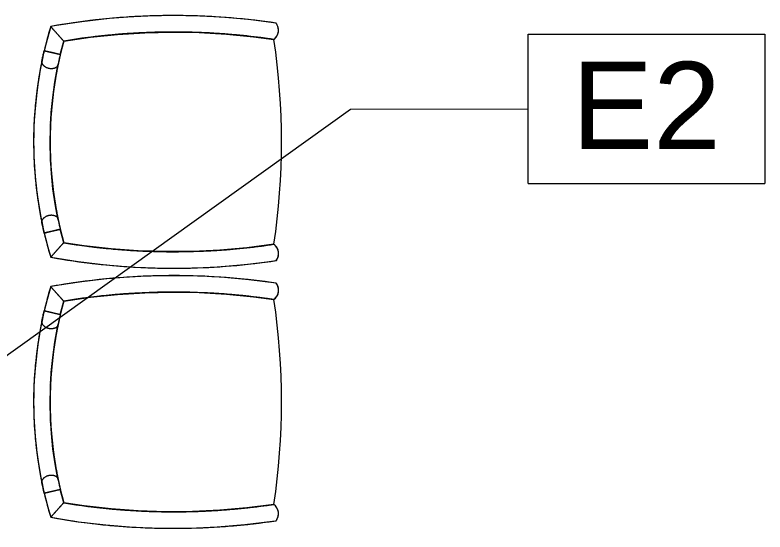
# Model space of a CAD drawing. Header units: inches. Extents: x 25329 to 28023, y 11893 to 13703.
# Drawn here: x 25729.8 to 25805.8, y 12314.1 to 12366.5 of the extents above; entities that cross this region are included whole.
import ezdxf

# ---------------------------------------------------------------- set-up
doc = ezdxf.new("R2010")
doc.units = ezdxf.units.IN
doc.header["$MEASUREMENT"] = 0
doc.layers.add('X1$0$A-ANNO-KEYN', color=8, linetype='Continuous', lineweight=9)
doc.layers.add('X1$0$I-FURN', color=47, linetype='Continuous', lineweight=9)
doc.styles.add('X1$0$Arial', font='arial.ttf', dxfattribs={"height": 8.851796})

# ---------------------------------------------------------------- blocks, each defined once
blk = doc.blocks.new('X1$0$F-Chairs1 - Side 05-V78-FIRST FLOOR POWER _ SIGNAL')
at = {"layer": 'X1$0$I-FURN'}
for p, q in [((-9.196, -1.062), (-9.242, -1.073)), ((-8.858, -2.702), (-9.242, -1.073)), ((-9.242, -1.073), (-9.05, -1.887)), ((-9.235, -1.101), (-8.865, -2.674)), ((-8.865, -2.674), (-9.235, -1.101)), ((9.242, -1.073), (8.858, -2.702)), ((9.235, -1.101), (8.863, -2.681)), ((8.863, -2.681), (9.235, -1.101)), ((9.05, -1.887), (9.242, -1.073)), ((9.242, -1.073), (9.196, -1.062)), ((-9.05, -1.887), (-8.865, -2.674)), ((-2.015, -1.726), (-2.068, -1.729)), ((-2.068, -1.729), (-2.015, -1.726)), ((-1.939, -1.722), (-1.877, -1.719)), ((1.877, -1.719), (1.939, -1.722)), ((2.068, -1.729), (2.015, -1.726)), ((2.015, -1.726), (2.068, -1.729)), ((8.863, -2.681), (9.05, -1.887)), ((-10.224, -3.05), (-8.858, -2.702)), ((-8.865, -2.674), (-8.858, -2.702)), ((8.858, -2.702), (8.863, -2.681)), ((8.858, -2.702), (10.224, -3.05))]:
    blk.add_line(p, q, dxfattribs=at)
at = {"layer": 'X1$0$I-FURN', "flags": 128}
for points in [[(8.177, -0.838), (6.591, -0.542), (4.995, -0.31), (3.39, -0.143), (1.78, -0.039), (0.167, 0), (-1.446, -0.026), (-3.056, -0.116), (-4.662, -0.27), (-6.261, -0.489), (-7.849, -0.771), (-8.177, -0.838)], [(-9.242, -1.073), (-10.804, -1.474), (-11.695, -1.733)], [(11.695, -1.733), (10.142, -1.296), (9.242, -1.073)], [(-11.695, -1.733), (-12.139, -4.522), (-12.47, -7.326), (-12.689, -10.142), (-12.795, -12.964), (-12.788, -15.788), (-12.669, -18.609), (-12.436, -21.424), (-12.091, -24.227), (-12.036, -24.605)], [(-7.794, -2.467), (-6.273, -2.186), (-4.743, -1.965), (-3.205, -1.806), (-1.661, -1.709), (-0.115, -1.673), (1.431, -1.7), (2.975, -1.788), (4.514, -1.938), (6.046, -2.149), (7.568, -2.421), (7.794, -2.467)], [(12.04, -24.579), (12.399, -21.778), (12.645, -18.965), (12.779, -16.144), (12.8, -13.32), (12.708, -10.498), (12.504, -7.681), (12.187, -4.875), (11.757, -2.084), (11.695, -1.733)], [(-10.381, -24.358), (-10.732, -21.624), (-10.974, -18.877), (-11.106, -16.123), (-11.128, -13.366), (-11.039, -10.611), (-10.84, -7.861), (-10.531, -5.121), (-10.224, -3.05)], [(10.224, -3.05), (10.616, -5.779), (10.898, -8.521), (11.07, -11.273), (11.132, -14.029), (11.084, -16.786), (10.926, -19.539), (10.658, -22.283), (10.381, -24.358)], [(-12.036, -24.605), (-12.011, -24.623), (-11.94, -24.669), (-11.833, -24.726), (-11.696, -24.78), (-11.533, -24.821), (-11.35, -24.838), (-11.157, -24.825)], [(-11.157, -24.825), (-10.968, -24.781), (-10.798, -24.711), (-10.654, -24.625), (-10.539, -24.533), (-10.454, -24.448), (-10.4, -24.383), (-10.381, -24.358)], [(10.381, -24.358), (10.4, -24.383), (10.454, -24.446), (10.54, -24.529), (10.655, -24.619), (10.8, -24.703), (10.97, -24.77), (11.158, -24.812)], [(11.158, -24.812), (11.352, -24.823), (11.536, -24.804), (11.699, -24.761), (11.836, -24.705), (11.943, -24.646), (12.014, -24.598), (12.04, -24.579)]]:
    blk.add_lwpolyline(points, dxfattribs=at)
at = {"layer": 'X1$0$I-FURN'}
for centre, radius, start, end in [((0, -40.335), 40.335, 73.14459, 106.85541), ((0, -40.335), 40.335, 99.35377, 101.59885), ((0, -40.335), 40.335, 97.51775, 99.35377), ((0, -40.335), 40.335, 93.39404, 97.51775), ((0, -40.335), 40.335, 92.51187, 93.39404), ((0, -40.335), 40.335, 87.48813, 92.51187), ((0, -40.335), 40.335, 86.60596, 87.48813), ((0, -40.335), 40.335, 82.48225, 86.60596), ((0, -40.335), 40.335, 80.64623, 82.48225), ((0, -40.335), 40.335, 78.40115, 80.64623), ((0, -40.335), 40.335, 103.24546, 106.85541), ((0, -40.335), 40.335, 102.9888, 103.17895), ((0, -40.335), 40.335, 102.67749, 102.98789), ((0, -40.335), 40.335, 102.24868, 102.6744), ((0, -40.335), 40.335, 101.65333, 102.18837), ((0, -40.335), 40.335, 77.81163, 78.34667), ((0, -40.335), 40.335, 77.3256, 77.75132), ((0, -40.335), 40.335, 77.01211, 77.32251), ((0, -40.335), 40.335, 76.86366, 77.0112), ((0, -40.335), 40.335, 73.14459, 76.75454), ((57.799, -14.206), 70.605, 169.82435, 179.00397), ((57.799, -14.206), 70.605, 169.82435, 173.55311), ((0, -40.335), 38.662, 74.66605, 105.33395), ((0, -40.335), 38.662, 100.11219, 105.33395), ((0, -40.335), 38.662, 100.11219, 105.33395), ((0, -40.335), 38.662, 99.32865, 100.71668), ((0, -40.335), 38.662, 99.58009, 100.11219), ((0, -40.335), 38.662, 99.58009, 100.11219), ((0, -40.335), 38.662, 99.32602, 99.58009), ((0, -40.335), 38.662, 99.32602, 99.58009), ((0, -40.335), 38.662, 98.91035, 99.32865), ((0, -40.335), 38.662, 98.97244, 99.32602), ((0, -40.335), 38.662, 98.97244, 99.32602), ((0, -40.335), 38.662, 98.34809, 98.97244), ((0, -40.335), 38.662, 98.34809, 98.97244), ((0, -40.335), 38.662, 98.63318, 98.91035), ((0, -40.335), 38.662, 98.30817, 98.61011), ((0, -40.335), 38.662, 98.14781, 98.34809), ((0, -40.335), 38.662, 98.14781, 98.34809), ((0, -40.335), 38.662, 97.67378, 98.30817), ((0, -40.335), 38.662, 94.04497, 98.14781), ((0, -40.335), 38.662, 94.04497, 98.14781), ((0, -40.335), 38.662, 97.50128, 97.67378), ((0, -40.335), 38.662, 96.83662, 97.50128), ((0, -40.335), 38.662, 94.28666, 96.83662), ((0, -40.335), 38.662, 93.73147, 94.28666), ((0, -40.335), 38.662, 93.117, 94.02945), ((0, -40.335), 38.662, 93.117, 94.02945), ((0, -40.335), 38.662, 93.09719, 93.73147), ((0, -40.335), 38.662, 92.87471, 93.08387), ((0, -40.335), 38.662, 92.75495, 92.98747), ((0, -40.335), 38.662, 92.75495, 92.98747), ((0, -40.335), 38.662, 92.65774, 92.78248), ((0, -40.335), 38.662, 87.24505, 92.75495), ((0, -40.335), 38.662, 87.24505, 92.75495), ((0, -40.335), 38.662, 92.49858, 92.63985), ((0, -40.335), 38.662, 87.51483, 92.48517), ((0, -40.335), 38.662, 87.36015, 87.49362), ((0, -40.335), 38.662, 87.21752, 87.34226), ((0, -40.335), 38.662, 87.01253, 87.24505), ((0, -40.335), 38.662, 87.01253, 87.24505), ((0, -40.335), 38.662, 86.95082, 87.12529), ((0, -40.335), 38.662, 86.26853, 86.90281), ((0, -40.335), 38.662, 85.97055, 86.883), ((0, -40.335), 38.662, 85.97055, 86.883), ((0, -40.335), 38.662, 85.71334, 86.26853), ((0, -40.335), 38.662, 81.85219, 85.95503), ((0, -40.335), 38.662, 81.85219, 85.95503), ((0, -40.335), 38.662, 83.16338, 85.71334), ((0, -40.335), 38.662, 82.49872, 83.16338), ((0, -40.335), 38.662, 82.32622, 82.49872), ((0, -40.335), 38.662, 81.69183, 82.32622), ((0, -40.335), 38.662, 81.65191, 81.85219), ((0, -40.335), 38.662, 81.65191, 81.85219), ((0, -40.335), 38.662, 81.36682, 81.69183), ((0, -40.335), 38.662, 81.02756, 81.65191), ((0, -40.335), 38.662, 81.02756, 81.65191), ((0, -40.335), 38.662, 81.08965, 81.36682), ((0, -40.335), 38.662, 80.67135, 81.08965), ((0, -40.335), 38.662, 80.67398, 81.02756), ((0, -40.335), 38.662, 80.67398, 81.02756), ((0, -40.335), 38.662, 80.41991, 80.67398), ((0, -40.335), 38.662, 80.41991, 80.67398), ((0, -40.335), 38.662, 79.28332, 80.67135), ((0, -40.335), 38.662, 79.88781, 80.41991), ((0, -40.335), 38.662, 79.88781, 80.41991), ((0, -40.335), 38.662, 74.66605, 79.88781), ((0, -40.335), 38.662, 74.66605, 79.88781), ((-57.799, -14.206), 70.605, 0.99603, 10.17565), ((-57.799, -14.206), 70.605, 6.451, 10.17565), ((0, -40.335), 38.662, 103.24546, 105.33395), ((0, -40.335), 38.662, 100.71668, 103.24546), ((0, -40.335), 38.662, 76.75454, 79.28332), ((0, -40.335), 38.662, 74.66605, 76.75454), ((57.799, -14.206), 68.932, 170.68555, 178.94943), ((57.799, -14.206), 68.932, 170.68555, 174.96828), ((57.799, -14.206), 68.932, 170.68555, 174.81749), ((57.799, -14.206), 68.932, 170.68555, 174.79891), ((-57.799, -14.206), 68.932, 1.05057, 9.31445), ((-57.799, -14.206), 68.932, 5.03172, 9.31445), ((-57.799, -14.206), 68.932, 5.03172, 9.31445), ((-57.799, -14.206), 68.932, 5.20087, 9.31445), ((57.799, -14.206), 70.605, 173.55332, 177.28193), ((-57.799, -14.206), 70.605, 2.72629, 6.4509), ((57.799, -14.206), 68.932, 174.98081, 176.40402), ((57.799, -14.206), 68.932, 174.98081, 176.40402), ((57.799, -14.206), 68.932, 175.13146, 176.40416), ((57.799, -14.206), 68.932, 174.98038, 175.13107), ((57.799, -14.206), 68.932, 174.80686, 174.98038), ((57.799, -14.206), 68.932, 174.81749, 174.96828), ((-57.799, -14.206), 68.932, 5.01953, 5.19293), ((-57.799, -14.206), 68.932, 4.86871, 5.01953), ((-57.799, -14.206), 68.932, 3.59598, 5.01919), ((-57.799, -14.206), 68.932, 3.59598, 5.01919), ((-57.799, -14.206), 68.932, 3.59571, 4.86854), ((57.799, -14.206), 68.932, 176.40402, 178.94943), ((57.799, -14.206), 68.932, 176.40402, 178.94943), ((57.799, -14.206), 68.932, 176.40416, 178.92047), ((-57.799, -14.206), 68.932, 1.85643, 3.59598), ((-57.799, -14.206), 68.932, 1.85643, 3.59598), ((-57.799, -14.206), 68.932, 1.40712, 3.59571), ((57.799, -14.206), 70.605, 177.28228, 178.87472), ((-57.799, -14.206), 70.605, 1.18825, 2.72616), ((-57.799, -14.206), 68.932, 1.34675, 1.85643), ((-57.799, -14.206), 68.932, 1.34675, 1.85643), ((57.799, -14.206), 70.605, 178.90345, 181.01076), ((-57.799, -14.206), 68.932, 1.07911, 1.40712), ((-57.799, -14.206), 68.932, 1.05057, 1.34675), ((-57.799, -14.206), 68.932, 1.05057, 1.34675), ((-57.799, -14.206), 70.605, 359.00156, 1.16928), ((57.799, -14.206), 70.605, 179.00397, 188.46918), ((57.799, -14.206), 68.932, 178.94943, 188.46918), ((57.799, -14.206), 68.932, 179.25127, 182.33188), ((57.799, -14.206), 68.932, 179.25127, 182.33188), ((57.799, -14.206), 68.932, 179.25042, 179.54756), ((57.799, -14.206), 68.932, 178.94943, 179.25127), ((57.799, -14.206), 68.932, 178.94943, 179.25127), ((57.799, -14.206), 68.932, 178.96994, 179.25042), ((-57.799, -14.206), 68.932, 351.53082, 1.05057), ((-57.799, -14.206), 68.932, 0.88116, 1.05057), ((-57.799, -14.206), 68.932, 0.88116, 1.05057), ((-57.799, -14.206), 68.932, 0.74938, 1.02966), ((-57.799, -14.206), 68.932, 0.74873, 0.88116), ((-57.799, -14.206), 68.932, 0.74873, 0.88116), ((-57.799, -14.206), 68.932, 0.42286, 0.74938), ((-57.799, -14.206), 68.932, 0.19122, 0.74873), ((-57.799, -14.206), 68.932, 0.19122, 0.74873), ((-57.799, -14.206), 70.605, 351.53082, 0.99603), ((57.799, -14.206), 68.932, 179.70845, 182.3298), ((57.799, -14.206), 68.932, 179.57736, 179.70845), ((-57.799, -14.206), 68.932, 357.66812, 0.19122), ((-57.799, -14.206), 68.932, 357.66812, 0.19122), ((-57.799, -14.206), 68.932, 359.73817, 0.42264), ((-57.799, -14.206), 68.932, 357.66849, 359.73817), ((57.799, -14.206), 70.605, 181.01125, 184.73961), ((-57.799, -14.206), 70.605, 355.27682, 359.00142), ((57.799, -14.206), 68.932, 182.3298, 183.71571), ((57.799, -14.206), 68.932, 182.33188, 183.62751), ((57.799, -14.206), 68.932, 182.33188, 183.62751), ((-57.799, -14.206), 68.932, 356.28366, 357.66849), ((-57.799, -14.206), 68.932, 356.32675, 357.66812), ((-57.799, -14.206), 68.932, 356.32675, 357.66812), ((57.799, -14.206), 68.932, 183.62751, 183.85438), ((57.799, -14.206), 68.932, 183.62751, 183.85438), ((57.799, -14.206), 68.932, 183.72166, 183.85993), ((57.799, -14.206), 68.932, 183.86069, 188.46918), ((57.799, -14.206), 68.932, 183.86069, 188.46918), ((57.799, -14.206), 68.932, 183.86444, 184.02236), ((-57.799, -14.206), 68.932, 351.53082, 356.13931), ((-57.799, -14.206), 68.932, 351.53082, 356.13931), ((-57.799, -14.206), 68.932, 355.97699, 356.13974), ((-57.799, -14.206), 68.932, 356.13974, 356.27773), ((-57.799, -14.206), 68.932, 356.13931, 356.25766), ((-57.799, -14.206), 68.932, 356.13931, 356.25766), ((57.799, -14.206), 68.932, 184.02327, 184.2414), ((57.799, -14.206), 68.932, 184.2414, 188.46918), ((-57.799, -14.206), 68.932, 351.53082, 355.97673), ((57.799, -14.206), 70.605, 184.74021, 188.46918), ((-57.799, -14.206), 70.605, 351.55193, 355.27667), ((-11.331, -23.657), 1.181, 233.3697, 323.56865), ((-11.331, -23.657), 1.181, 234.77955, 238.71788), ((-11.331, -23.657), 1.181, 238.72535, 244.75805), ((-11.331, -23.657), 1.181, 247.19774, 251.83552), ((-11.331, -23.657), 1.181, 251.85542, 258.06389), ((-11.331, -23.657), 1.181, 260.1402, 269.05973), ((-11.331, -23.657), 1.181, 274.08568, 278.51039), ((-11.331, -23.657), 1.181, 278.52817, 282.86212), ((-11.331, -23.657), 1.181, 287.97577, 296.86899), ((-11.331, -23.657), 1.181, 298.8314, 305.14921), ((-11.331, -23.657), 1.181, 305.17348, 309.73653), ((-11.331, -23.657), 1.181, 312.22703, 318.25956), ((-11.331, -23.657), 1.181, 318.27425, 322.17824), ((0, 44.544), 69.68, 261.43212, 278.56788), ((0, 44.544), 69.68, 261.43212, 278.56788), ((0, 44.544), 69.68, 261.43212, 278.56788), ((11.32, -23.642), 1.181, 217.31497, 307.52747), ((11.32, -23.642), 1.181, 218.68488, 222.53793), ((11.32, -23.642), 1.181, 222.53959, 228.51109), ((11.32, -23.642), 1.181, 231.17288, 235.54281), ((11.32, -23.642), 1.181, 235.54981, 243.08997), ((11.32, -23.642), 1.181, 243.80536, 252.68118), ((11.32, -23.642), 1.181, 257.97688, 262.10711), ((11.32, -23.642), 1.181, 262.11736, 266.80391), ((11.32, -23.642), 1.181, 271.6031, 280.54776), ((11.32, -23.642), 1.181, 282.95037, 288.86495), ((11.32, -23.642), 1.181, 288.88336, 293.73193), ((11.32, -23.642), 1.181, 295.98563, 302.08638), ((11.32, -23.642), 1.181, 302.10845, 306.09567)]:
    blk.add_arc(centre, radius, start, end, dxfattribs=at)
for points, knots in [([(-9.242, -1.073), (-9.241, -1.073), (-9.21, -1.066), (-9.058, -1.03), (-8.742, -0.958), (-8.385, -0.881), (-8.177, -0.838)], [0, 0, 0, 0, 0.2, 0.4, 0.7, 1, 1, 1, 1]), ([(-8.177, -0.838), (-8.11, -0.825), (-8.002, -0.838), (-7.863, -0.912), (-7.786, -0.97), (-7.727, -1.022), (-7.68, -1.072), (-7.644, -1.116), (-7.61, -1.163), (-7.567, -1.227), (-7.521, -1.312), (-7.483, -1.399), (-7.452, -1.494), (-7.428, -1.594), (-7.415, -1.685), (-7.41, -1.768), (-7.412, -1.846), (-7.419, -1.921), (-7.429, -1.991), (-7.445, -2.056), (-7.465, -2.119), (-7.489, -2.177), (-7.523, -2.247), (-7.574, -2.323), (-7.665, -2.417), (-7.74, -2.455), (-7.794, -2.467)], [-1, -1, -1, -1, -0.861111, -0.791667, -0.756944, -0.722222, -0.6875, -0.670139, -0.652778, -0.618056, -0.583333, -0.548611, -0.513889, -0.479167, -0.444444, -0.416667, -0.388889, -0.361111, -0.333333, -0.305556, -0.277778, -0.25, -0.222222, -0.166667, -0.111111, 0, 0, 0, 0]), ([(7.794, -2.467), (7.727, -2.453), (7.635, -2.398), (7.539, -2.275), (7.495, -2.191), (7.465, -2.119), (7.444, -2.054), (7.431, -1.999), (7.422, -1.942), (7.413, -1.865), (7.41, -1.768), (7.416, -1.673), (7.432, -1.574), (7.458, -1.474), (7.488, -1.387), (7.521, -1.312), (7.558, -1.244), (7.598, -1.18), (7.639, -1.122), (7.682, -1.07), (7.727, -1.023), (7.774, -0.98), (7.836, -0.931), (7.915, -0.882), (8.039, -0.832), (8.123, -0.827), (8.177, -0.838)], [-1, -1, -1, -1, -0.861111, -0.791667, -0.756944, -0.722222, -0.6875, -0.670139, -0.652778, -0.618056, -0.583333, -0.548611, -0.513889, -0.479167, -0.444444, -0.416667, -0.388889, -0.361111, -0.333333, -0.305556, -0.277778, -0.25, -0.222222, -0.166667, -0.111111, 0, 0, 0, 0]), ([(8.177, -0.838), (8.316, -0.866), (8.567, -0.92), (8.914, -0.997), (9.173, -1.057), (9.24, -1.073), (9.242, -1.073)], [0, 0, 0, 0, 0.2, 0.4, 0.7, 1, 1, 1, 1]), ([(-11.695, -1.733), (-11.696, -1.734), (-11.686, -1.742), (-11.654, -1.77), (-11.617, -1.803), (-11.584, -1.832), (-11.546, -1.866), (-11.511, -1.897), (-11.481, -1.923), (-11.451, -1.95), (-11.41, -1.987), (-11.359, -2.033), (-11.306, -2.08), (-11.251, -2.129), (-11.194, -2.18), (-11.137, -2.232), (-11.078, -2.284), (-11.018, -2.336), (-10.959, -2.39), (-10.9, -2.443), (-10.841, -2.495), (-10.782, -2.548), (-10.725, -2.6), (-10.669, -2.651), (-10.613, -2.699), (-10.56, -2.747), (-10.509, -2.793), (-10.461, -2.837), (-10.416, -2.877), (-10.374, -2.914), (-10.336, -2.948), (-10.303, -2.979), (-10.275, -3.004), (-10.253, -3.023), (-10.231, -3.042), (-10.224, -3.049), (-10.224, -3.05)], [-1, -1, -1, -1, -0.944444, -0.888889, -0.861111, -0.833333, -0.805556, -0.777778, -0.763889, -0.75, -0.722222, -0.694444, -0.666667, -0.638889, -0.611111, -0.583333, -0.555556, -0.527778, -0.5, -0.472222, -0.444444, -0.416667, -0.388889, -0.361111, -0.333333, -0.305556, -0.277778, -0.25, -0.222222, -0.194444, -0.166667, -0.138889, -0.111111, -0.083333, -0.055556, 0, 0, 0, 0]), ([(10.224, -3.05), (10.224, -3.049), (10.231, -3.042), (10.253, -3.023), (10.275, -3.004), (10.303, -2.979), (10.336, -2.948), (10.374, -2.914), (10.409, -2.883), (10.438, -2.857), (10.469, -2.83), (10.509, -2.793), (10.56, -2.747), (10.613, -2.699), (10.669, -2.651), (10.725, -2.6), (10.782, -2.548), (10.841, -2.495), (10.9, -2.443), (10.959, -2.389), (11.018, -2.336), (11.078, -2.284), (11.137, -2.231), (11.194, -2.18), (11.251, -2.129), (11.306, -2.08), (11.359, -2.033), (11.41, -1.987), (11.459, -1.943), (11.504, -1.903), (11.546, -1.866), (11.584, -1.832), (11.617, -1.803), (11.654, -1.77), (11.686, -1.742), (11.696, -1.734), (11.695, -1.733)], [-1, -1, -1, -1, -0.944444, -0.916667, -0.888889, -0.861111, -0.833333, -0.805556, -0.777778, -0.763889, -0.75, -0.722222, -0.694444, -0.666667, -0.638889, -0.611111, -0.583333, -0.555556, -0.527778, -0.5, -0.472222, -0.444444, -0.416667, -0.388889, -0.361111, -0.333333, -0.305556, -0.277778, -0.25, -0.222222, -0.194444, -0.166667, -0.138889, -0.111111, -0.055556, 0, 0, 0, 0]), ([(-7.794, -2.467), (-7.932, -2.495), (-8.183, -2.549), (-8.53, -2.626), (-8.79, -2.686), (-8.857, -2.701), (-8.858, -2.702)], [0, 0, 0, 0, 0.2, 0.4, 0.7, 1, 1, 1, 1]), ([(8.858, -2.702), (8.857, -2.701), (8.827, -2.694), (8.674, -2.659), (8.359, -2.587), (8.002, -2.51), (7.794, -2.467)], [0, 0, 0, 0, 0.2, 0.4, 0.7, 1, 1, 1, 1])]:
    blk.add_open_spline(points, degree=3, knots=knots, dxfattribs=at)
blk = doc.blocks.new('X1$0$F-Chairs1 - Side 05-V79-FIRST FLOOR POWER _ SIGNAL')
at = {"layer": 'X1$0$I-FURN'}
for p, q in [((-10.988, 18.666), (-10.995, 18.568)), ((-8.858, 2.702), (-10.224, 3.05)), ((10.224, 3.05), (8.858, 2.702)), ((-9.242, 1.073), (-8.858, 2.702)), ((-8.865, 2.674), (-9.235, 1.101)), ((-9.235, 1.101), (-8.865, 2.674)), ((-8.865, 2.674), (-9.05, 1.887)), ((-8.858, 2.702), (-8.865, 2.674)), ((8.863, 2.681), (8.858, 2.702)), ((8.858, 2.702), (9.242, 1.073)), ((9.05, 1.887), (8.863, 2.681)), ((8.863, 2.681), (9.235, 1.101)), ((9.235, 1.101), (8.863, 2.681)), ((-9.05, 1.887), (-9.242, 1.073)), ((-2.068, 1.729), (-2.015, 1.726)), ((-2.015, 1.726), (-2.068, 1.729)), ((-1.877, 1.719), (-1.939, 1.722)), ((1.847, 1.717), (1.793, 1.715)), ((1.939, 1.722), (1.877, 1.719)), ((2.015, 1.726), (2.068, 1.729)), ((2.068, 1.729), (2.015, 1.726)), ((9.242, 1.073), (9.05, 1.887)), ((-9.242, 1.073), (-9.196, 1.062)), ((9.196, 1.062), (9.242, 1.073))]:
    blk.add_line(p, q, dxfattribs=at)
at = {"layer": 'X1$0$I-FURN', "flags": 128}
for points in [[(-12.036, 24.605), (-12.396, 21.804), (-12.644, 18.991), (-12.779, 16.17), (-12.801, 13.346), (-12.71, 10.524), (-12.506, 7.707), (-12.19, 4.901), (-11.762, 2.109), (-11.695, 1.733)], [(-11.157, 24.825), (-11.35, 24.838), (-11.533, 24.821), (-11.696, 24.78), (-11.833, 24.726), (-11.94, 24.669), (-12.011, 24.623), (-12.036, 24.605)], [(-10.381, 24.358), (-10.4, 24.383), (-10.454, 24.448), (-10.539, 24.533), (-10.654, 24.625), (-10.798, 24.711), (-10.968, 24.781), (-11.157, 24.825)], [(-10.224, 3.05), (-10.616, 5.779), (-10.898, 8.521), (-11.07, 11.273), (-11.132, 14.029), (-11.084, 16.786), (-10.926, 19.539), (-10.658, 22.283), (-10.381, 24.358)], [(10.381, 24.358), (10.732, 21.624), (10.974, 18.877), (11.106, 16.123), (11.128, 13.366), (11.039, 10.611), (10.84, 7.861), (10.531, 5.121), (10.224, 3.05)], [(11.158, 24.812), (10.97, 24.77), (10.8, 24.703), (10.655, 24.619), (10.54, 24.529), (10.454, 24.446), (10.4, 24.383), (10.381, 24.358)], [(12.04, 24.579), (12.014, 24.598), (11.943, 24.646), (11.836, 24.705), (11.699, 24.761), (11.536, 24.804), (11.352, 24.823), (11.158, 24.812)], [(11.695, 1.733), (12.139, 4.522), (12.47, 7.326), (12.689, 10.142), (12.795, 12.964), (12.788, 15.788), (12.669, 18.609), (12.436, 21.424), (12.091, 24.227), (12.04, 24.579)], [(7.794, 2.467), (6.273, 2.186), (4.743, 1.965), (3.205, 1.806), (1.661, 1.709), (0.115, 1.673), (-1.431, 1.7), (-2.975, 1.788), (-4.514, 1.938), (-6.046, 2.149), (-7.568, 2.421), (-7.794, 2.467)], [(-11.695, 1.733), (-10.142, 1.296), (-9.242, 1.073)], [(9.242, 1.073), (10.804, 1.474), (11.695, 1.733)], [(-8.177, 0.838), (-6.591, 0.542), (-4.995, 0.31), (-3.39, 0.143), (-1.78, 0.039), (-0.167, 0), (1.446, 0.026), (3.056, 0.116), (4.662, 0.27), (6.261, 0.489), (7.849, 0.771), (8.177, 0.838)]]:
    blk.add_lwpolyline(points, dxfattribs=at)
at = {"layer": 'X1$0$I-FURN'}
for centre, radius, start, end in [((0, -44.544), 69.68, 81.43212, 98.56788), ((0, -44.544), 69.68, 81.43212, 98.56788), ((0, -44.544), 69.68, 81.43212, 98.56788), ((57.799, 14.206), 70.605, 171.53082, 180.99603), ((57.799, 14.206), 70.605, 171.53082, 175.25979), ((-11.331, 23.657), 1.181, 36.43135, 126.6303), ((-11.331, 23.657), 1.181, 121.28212, 125.22045), ((-11.331, 23.657), 1.181, 115.24195, 121.27465), ((-11.331, 23.657), 1.181, 108.16448, 112.80226), ((-11.331, 23.657), 1.181, 101.93611, 108.14458), ((-11.331, 23.657), 1.181, 90.94027, 99.8598), ((-11.331, 23.657), 1.181, 81.48961, 85.91432), ((-11.331, 23.657), 1.181, 77.13788, 81.47183), ((57.799, 14.206), 68.932, 171.53082, 181.05057), ((57.799, 14.206), 68.932, 171.53082, 176.13931), ((57.799, 14.206), 68.932, 171.53082, 176.13931), ((-11.331, 23.657), 1.181, 63.13101, 72.02423), ((57.799, 14.206), 68.932, 171.53082, 175.7586), ((-11.331, 23.657), 1.181, 54.85079, 61.1686), ((-11.331, 23.657), 1.181, 50.26347, 54.82652), ((-11.331, 23.657), 1.181, 41.74044, 47.77297), ((-11.331, 23.657), 1.181, 37.82176, 41.72575), ((11.32, 23.642), 1.181, 52.47253, 142.68503), ((-57.799, 14.206), 68.932, 358.94943, 8.46918), ((-57.799, 14.206), 68.932, 3.86069, 8.46918), ((-57.799, 14.206), 68.932, 3.86069, 8.46918), ((-57.799, 14.206), 68.932, 4.02327, 8.46918), ((11.32, 23.642), 1.181, 137.46207, 141.31512), ((11.32, 23.642), 1.181, 131.48891, 137.46041), ((11.32, 23.642), 1.181, 124.45719, 128.82712), ((11.32, 23.642), 1.181, 116.91003, 124.45019), ((11.32, 23.642), 1.181, 107.31882, 116.19464), ((11.32, 23.642), 1.181, 97.89289, 102.02312), ((11.32, 23.642), 1.181, 93.19609, 97.88264), ((11.32, 23.642), 1.181, 79.45224, 88.3969), ((11.32, 23.642), 1.181, 71.13505, 77.04963), ((11.32, 23.642), 1.181, 66.26807, 71.11664), ((11.32, 23.642), 1.181, 57.91362, 64.01437), ((11.32, 23.642), 1.181, 53.90433, 57.89155), ((-57.799, 14.206), 70.605, 359.00397, 8.46918), ((-57.799, 14.206), 70.605, 4.72333, 8.44807), ((57.799, 14.206), 70.605, 175.26039, 178.98875), ((-57.799, 14.206), 70.605, 0.99858, 4.72318), ((57.799, 14.206), 68.932, 175.97764, 176.13556), ((57.799, 14.206), 68.932, 175.7586, 175.97673), ((-57.799, 14.206), 68.932, 3.86026, 4.02301), ((57.799, 14.206), 68.932, 176.28429, 177.6702), ((57.799, 14.206), 68.932, 176.37249, 177.66812), ((57.799, 14.206), 68.932, 176.37249, 177.66812), ((57.799, 14.206), 68.932, 176.14562, 176.37249), ((57.799, 14.206), 68.932, 176.14562, 176.29069), ((57.799, 14.206), 68.932, 176.14007, 176.27834), ((-57.799, 14.206), 68.932, 3.74234, 3.86069), ((-57.799, 14.206), 68.932, 3.74234, 3.86069), ((-57.799, 14.206), 68.932, 3.72227, 3.86026), ((-57.799, 14.206), 68.932, 2.33151, 3.71634), ((-57.799, 14.206), 68.932, 2.33188, 3.67325), ((-57.799, 14.206), 68.932, 2.33188, 3.67325), ((57.799, 14.206), 68.932, 177.66812, 180.74873), ((57.799, 14.206), 68.932, 177.66812, 180.74873), ((57.799, 14.206), 68.932, 177.6702, 180.29155), ((-57.799, 14.206), 68.932, 359.80878, 2.33188), ((-57.799, 14.206), 68.932, 359.80878, 2.33188), ((-57.799, 14.206), 68.932, 0.26183, 2.33151), ((57.799, 14.206), 70.605, 178.98924, 181.09655), ((-57.799, 14.206), 70.605, 358.83072, 0.99844), ((-57.799, 14.206), 68.932, 359.57736, 0.26183), ((57.799, 14.206), 68.932, 180.29155, 180.42264), ((-57.799, 14.206), 68.932, 359.25127, 359.80878), ((-57.799, 14.206), 68.932, 359.25127, 359.80878), ((-57.799, 14.206), 68.932, 359.25062, 359.57714), ((57.799, 14.206), 70.605, 180.99603, 190.17565), ((57.799, 14.206), 68.932, 180.45244, 180.74958), ((57.799, 14.206), 68.932, 180.74873, 181.05057), ((57.799, 14.206), 68.932, 180.74873, 181.05057), ((57.799, 14.206), 68.932, 180.74958, 181.03006), ((57.799, 14.206), 68.932, 181.05057, 189.31445), ((57.799, 14.206), 68.932, 181.05057, 183.59598), ((57.799, 14.206), 68.932, 181.05057, 183.59598), ((-57.799, 14.206), 68.932, 350.68555, 358.94943), ((-57.799, 14.206), 68.932, 358.65325, 358.94943), ((-57.799, 14.206), 68.932, 358.65325, 358.94943), ((-57.799, 14.206), 68.932, 358.94943, 359.11884), ((-57.799, 14.206), 68.932, 358.94943, 359.11884), ((-57.799, 14.206), 68.932, 358.97034, 359.25062), ((-57.799, 14.206), 68.932, 359.11884, 359.25127), ((-57.799, 14.206), 68.932, 359.11884, 359.25127), ((-57.799, 14.206), 70.605, 349.82435, 359.00397), ((57.799, 14.206), 70.605, 181.12528, 182.71772), ((57.799, 14.206), 68.932, 181.07953, 183.59584), ((-57.799, 14.206), 68.932, 356.40429, 358.59288), ((-57.799, 14.206), 68.932, 358.14357, 358.65325), ((-57.799, 14.206), 68.932, 358.14357, 358.65325), ((-57.799, 14.206), 68.932, 358.59288, 358.92089), ((-57.799, 14.206), 70.605, 357.27384, 358.81175), ((-57.799, 14.206), 68.932, 356.40402, 358.14357), ((-57.799, 14.206), 68.932, 356.40402, 358.14357), ((57.799, 14.206), 70.605, 182.71807, 186.44668), ((-57.799, 14.206), 70.605, 354.38616, 357.27371), ((57.799, 14.206), 68.932, 183.59598, 185.01919), ((57.799, 14.206), 68.932, 183.59598, 185.01919), ((57.799, 14.206), 68.932, 183.59584, 184.86854), ((-57.799, 14.206), 68.932, 354.98081, 356.40402), ((-57.799, 14.206), 68.932, 354.98081, 356.40402), ((-57.799, 14.206), 68.932, 355.13146, 356.40429), ((57.799, 14.206), 68.932, 184.86893, 185.01962), ((57.799, 14.206), 68.932, 185.01962, 185.19314), ((57.799, 14.206), 68.932, 185.03172, 189.31445), ((57.799, 14.206), 68.932, 185.03172, 189.31445), ((57.799, 14.206), 68.932, 185.20109, 189.31445), ((-57.799, 14.206), 68.932, 350.68555, 354.96828), ((-57.799, 14.206), 68.932, 350.68555, 354.81749), ((-57.799, 14.206), 68.932, 350.68555, 354.79913), ((-57.799, 14.206), 68.932, 354.80707, 354.98047), ((-57.799, 14.206), 68.932, 354.81749, 354.96828), ((-57.799, 14.206), 68.932, 354.98047, 355.13129), ((-57.799, 14.206), 70.605, 353.5491, 354.37009), ((57.799, 14.206), 70.605, 186.44689, 190.17565), ((-57.799, 14.206), 70.605, 349.82435, 353.549), ((0, 40.335), 38.662, 254.66605, 285.33395), ((0, 40.335), 38.662, 254.66605, 259.88781), ((0, 40.335), 38.662, 254.66605, 259.88781), ((0, 40.335), 38.662, 254.66605, 256.75454), ((0, 40.335), 38.662, 280.11219, 285.33395), ((0, 40.335), 38.662, 280.11219, 285.33395), ((0, 40.335), 38.662, 283.24546, 285.33395), ((0, 40.335), 38.662, 256.75454, 259.28332), ((0, 40.335), 38.662, 259.28332, 260.67135), ((0, 40.335), 38.662, 279.32865, 280.71668), ((0, 40.335), 38.662, 280.71668, 283.24546), ((0, 40.335), 40.335, 253.14459, 286.85541), ((0, 40.335), 40.335, 253.14459, 256.75454), ((0, 40.335), 38.662, 259.88781, 260.41991), ((0, 40.335), 38.662, 259.88781, 260.41991), ((0, 40.335), 38.662, 260.41991, 260.67398), ((0, 40.335), 38.662, 260.41991, 260.67398), ((0, 40.335), 38.662, 260.67135, 261.08965), ((0, 40.335), 38.662, 260.67398, 261.02756), ((0, 40.335), 38.662, 260.67398, 261.02756), ((0, 40.335), 38.662, 261.02756, 261.62431), ((0, 40.335), 38.662, 261.02756, 261.62431), ((0, 40.335), 38.662, 261.08965, 261.36682), ((0, 40.335), 38.662, 261.36682, 261.6258), ((0, 40.335), 38.662, 261.65191, 261.85219), ((0, 40.335), 38.662, 261.65191, 261.85219), ((0, 40.335), 38.662, 261.69183, 262.32622), ((0, 40.335), 38.662, 261.85219, 265.95503), ((0, 40.335), 38.662, 261.85219, 265.95503), ((0, 40.335), 38.662, 262.32622, 262.49872), ((0, 40.335), 38.662, 262.49872, 263.16338), ((0, 40.335), 38.662, 263.16338, 265.71334), ((0, 40.335), 38.662, 265.71334, 266.26853), ((0, 40.335), 38.662, 265.97055, 266.883), ((0, 40.335), 38.662, 265.97055, 266.883), ((0, 40.335), 38.662, 266.26853, 266.90281), ((0, 40.335), 38.662, 266.95082, 267.12529), ((0, 40.335), 38.662, 267.01253, 267.24505), ((0, 40.335), 38.662, 267.01253, 267.24505), ((0, 40.335), 38.662, 267.21752, 267.34226), ((0, 40.335), 38.662, 267.24505, 272.7386), ((0, 40.335), 38.662, 267.24505, 272.7386), ((0, 40.335), 38.662, 267.36015, 267.50142), ((0, 40.335), 38.662, 267.51483, 272.48517), ((0, 40.335), 38.662, 272.49858, 272.63985), ((0, 40.335), 38.662, 272.75495, 272.98747), ((0, 40.335), 38.662, 272.75495, 272.98747), ((0, 40.335), 38.662, 272.87471, 273.08387), ((0, 40.335), 38.662, 273.09719, 273.73147), ((0, 40.335), 38.662, 273.117, 274.02945), ((0, 40.335), 38.662, 273.117, 274.02945), ((0, 40.335), 38.662, 273.73147, 274.28666), ((0, 40.335), 38.662, 274.04497, 278.14781), ((0, 40.335), 38.662, 274.04497, 278.14781), ((0, 40.335), 38.662, 274.28666, 276.83662), ((0, 40.335), 38.662, 276.83662, 277.50128), ((0, 40.335), 38.662, 277.50128, 277.67378), ((0, 40.335), 38.662, 277.67378, 278.30817), ((0, 40.335), 38.662, 278.14781, 278.34809), ((0, 40.335), 38.662, 278.14781, 278.34809), ((0, 40.335), 38.662, 278.30817, 278.63318), ((0, 40.335), 38.662, 278.34809, 278.97244), ((0, 40.335), 38.662, 278.34809, 278.97244), ((0, 40.335), 38.662, 278.63318, 278.91035), ((0, 40.335), 38.662, 278.91035, 279.32865), ((0, 40.335), 38.662, 278.97244, 279.32602), ((0, 40.335), 38.662, 278.97244, 279.32602), ((0, 40.335), 38.662, 279.32602, 279.58009), ((0, 40.335), 38.662, 279.32602, 279.58009), ((0, 40.335), 38.662, 279.58009, 280.11219), ((0, 40.335), 38.662, 279.58009, 280.11219), ((0, 40.335), 40.335, 283.24546, 286.85541), ((0, 40.335), 40.335, 256.82105, 257.0112), ((0, 40.335), 40.335, 257.01211, 257.32251), ((0, 40.335), 40.335, 257.3256, 257.75132), ((0, 40.335), 40.335, 257.81163, 258.34667), ((0, 40.335), 40.335, 258.40115, 260.64623), ((0, 40.335), 40.335, 279.35377, 281.59885), ((0, 40.335), 40.335, 281.65333, 282.18837), ((0, 40.335), 40.335, 282.24868, 282.6744), ((0, 40.335), 40.335, 282.67749, 282.98789), ((0, 40.335), 40.335, 282.9888, 283.17895), ((0, 40.335), 40.335, 260.64623, 262.48225), ((0, 40.335), 40.335, 262.48225, 266.60596), ((0, 40.335), 40.335, 266.60596, 267.48813), ((0, 40.335), 40.335, 267.48813, 272.51187), ((0, 40.335), 40.335, 272.51187, 273.39404), ((0, 40.335), 40.335, 273.39404, 277.51775), ((0, 40.335), 40.335, 277.51775, 279.35377)]:
    blk.add_arc(centre, radius, start, end, dxfattribs=at)
for points, knots in [([(-10.224, 3.05), (-10.224, 3.049), (-10.231, 3.042), (-10.253, 3.023), (-10.275, 3.004), (-10.303, 2.979), (-10.336, 2.948), (-10.374, 2.914), (-10.409, 2.883), (-10.438, 2.857), (-10.469, 2.83), (-10.509, 2.793), (-10.56, 2.747), (-10.613, 2.699), (-10.669, 2.651), (-10.725, 2.6), (-10.782, 2.548), (-10.841, 2.495), (-10.9, 2.443), (-10.959, 2.39), (-11.018, 2.336), (-11.078, 2.284), (-11.137, 2.232), (-11.194, 2.18), (-11.251, 2.129), (-11.306, 2.08), (-11.359, 2.033), (-11.41, 1.987), (-11.459, 1.943), (-11.504, 1.903), (-11.546, 1.866), (-11.584, 1.832), (-11.617, 1.803), (-11.654, 1.77), (-11.686, 1.742), (-11.696, 1.734), (-11.695, 1.733)], [-1, -1, -1, -1, -0.944444, -0.916667, -0.888889, -0.861111, -0.833333, -0.805556, -0.777778, -0.763889, -0.75, -0.722222, -0.694444, -0.666667, -0.638889, -0.611111, -0.583333, -0.555556, -0.527778, -0.5, -0.472222, -0.444444, -0.416667, -0.388889, -0.361111, -0.333333, -0.305556, -0.277778, -0.25, -0.222222, -0.194444, -0.166667, -0.138889, -0.111111, -0.055556, 0, 0, 0, 0]), ([(11.695, 1.733), (11.696, 1.734), (11.686, 1.742), (11.654, 1.77), (11.617, 1.803), (11.584, 1.832), (11.546, 1.866), (11.511, 1.897), (11.481, 1.923), (11.451, 1.95), (11.41, 1.987), (11.359, 2.033), (11.306, 2.08), (11.251, 2.129), (11.194, 2.18), (11.137, 2.231), (11.078, 2.284), (11.018, 2.336), (10.959, 2.389), (10.9, 2.443), (10.841, 2.495), (10.782, 2.548), (10.725, 2.6), (10.669, 2.651), (10.613, 2.699), (10.56, 2.747), (10.509, 2.793), (10.461, 2.837), (10.416, 2.877), (10.374, 2.914), (10.336, 2.948), (10.303, 2.979), (10.275, 3.004), (10.253, 3.023), (10.231, 3.042), (10.224, 3.049), (10.224, 3.05)], [-1, -1, -1, -1, -0.944444, -0.888889, -0.861111, -0.833333, -0.805556, -0.777778, -0.763889, -0.75, -0.722222, -0.694444, -0.666667, -0.638889, -0.611111, -0.583333, -0.555556, -0.527778, -0.5, -0.472222, -0.444444, -0.416667, -0.388889, -0.361111, -0.333333, -0.305556, -0.277778, -0.25, -0.222222, -0.194444, -0.166667, -0.138889, -0.111111, -0.083333, -0.055556, 0, 0, 0, 0]), ([(-8.858, 2.702), (-8.857, 2.701), (-8.827, 2.694), (-8.674, 2.659), (-8.359, 2.587), (-8.002, 2.51), (-7.794, 2.467)], [0, 0, 0, 0, 0.2, 0.4, 0.7, 1, 1, 1, 1]), ([(-7.794, 2.467), (-7.727, 2.453), (-7.635, 2.398), (-7.539, 2.275), (-7.495, 2.191), (-7.465, 2.119), (-7.444, 2.054), (-7.431, 1.999), (-7.422, 1.942), (-7.413, 1.865), (-7.41, 1.768), (-7.416, 1.673), (-7.432, 1.574), (-7.458, 1.474), (-7.488, 1.387), (-7.521, 1.312), (-7.558, 1.244), (-7.598, 1.18), (-7.639, 1.122), (-7.682, 1.07), (-7.727, 1.023), (-7.774, 0.98), (-7.836, 0.931), (-7.915, 0.882), (-8.039, 0.832), (-8.123, 0.827), (-8.177, 0.838)], [-1, -1, -1, -1, -0.861111, -0.791667, -0.756944, -0.722222, -0.6875, -0.670139, -0.652778, -0.618056, -0.583333, -0.548611, -0.513889, -0.479167, -0.444444, -0.416667, -0.388889, -0.361111, -0.333333, -0.305556, -0.277778, -0.25, -0.222222, -0.166667, -0.111111, 0, 0, 0, 0]), ([(8.177, 0.838), (8.11, 0.825), (8.002, 0.838), (7.863, 0.912), (7.786, 0.97), (7.727, 1.022), (7.68, 1.072), (7.644, 1.116), (7.61, 1.163), (7.567, 1.227), (7.521, 1.312), (7.483, 1.399), (7.452, 1.494), (7.428, 1.594), (7.415, 1.685), (7.41, 1.768), (7.412, 1.846), (7.419, 1.921), (7.429, 1.991), (7.445, 2.056), (7.465, 2.119), (7.489, 2.177), (7.523, 2.247), (7.574, 2.323), (7.665, 2.417), (7.74, 2.455), (7.794, 2.467)], [-1, -1, -1, -1, -0.861111, -0.791667, -0.756944, -0.722222, -0.6875, -0.670139, -0.652778, -0.618056, -0.583333, -0.548611, -0.513889, -0.479167, -0.444444, -0.416667, -0.388889, -0.361111, -0.333333, -0.305556, -0.277778, -0.25, -0.222222, -0.166667, -0.111111, 0, 0, 0, 0]), ([(7.794, 2.467), (7.932, 2.495), (8.183, 2.549), (8.53, 2.626), (8.79, 2.686), (8.857, 2.701), (8.858, 2.702)], [0, 0, 0, 0, 0.2, 0.4, 0.7, 1, 1, 1, 1]), ([(-8.177, 0.838), (-8.316, 0.866), (-8.567, 0.92), (-8.914, 0.997), (-9.173, 1.057), (-9.24, 1.073), (-9.242, 1.073)], [0, 0, 0, 0, 0.2, 0.4, 0.7, 1, 1, 1, 1]), ([(9.242, 1.073), (9.241, 1.073), (9.21, 1.066), (9.058, 1.03), (8.742, 0.958), (8.385, 0.881), (8.177, 0.838)], [0, 0, 0, 0, 0.2, 0.4, 0.7, 1, 1, 1, 1])]:
    blk.add_open_spline(points, degree=3, knots=knots, dxfattribs=at)
blk = doc.blocks.new('X1$0$Keynote Tag - Keynote Number - Boxed-135510-FIRST FLOOR POWER _ SIGNAL')
at = {"layer": 'X1$0$A-ANNO-KEYN'}
for p, q in [((-0.125, -0.07924), (-0.125, 0.07812)), ((-0.125, 0.07812), (0.125, 0.07812)), ((0.125, 0.07812), (0.125, -0.07924)), ((-0.125, -0.07924), (0.125, -0.07924))]:
    blk.add_line(p, q, dxfattribs=at)

msp = doc.modelspace()

# ---------------------------------------------------------------- linework, layer by layer
at = {"layer": 'X1$0$A-ANNO-KEYN'}
for p, q in [((25683.593, 12299.509), (25763.795, 12356.94)), ((25763.795, 12356.94), (25781.83, 12356.958))]:
    msp.add_line(p, q, dxfattribs=at)

# ---------------------------------------------------------------- block references
at = {"layer": 'X1$0$A-ANNO-KEYN', "xscale": 95.99999999999994, "yscale": 95.99999999999994, "zscale": 95.99999999999994}
msp.add_blockref('X1$0$Keynote Tag - Keynote Number - Boxed-135510-FIRST FLOOR POWER _ SIGNAL', (25793.83, 12357.012), dxfattribs=at)
at = {"layer": 'X1$0$I-FURN'}
for name, p, rotation in [('X1$0$F-Chairs1 - Side 05-V78-FIRST FLOOR POWER _ SIGNAL', (25731.681, 12353.607), 89.99999999999955), ('X1$0$F-Chairs1 - Side 05-V79-FIRST FLOOR POWER _ SIGNAL', (25731.681, 12327.243), 269.9999999999978)]:
    msp.add_blockref(name, p, dxfattribs=dict(at, rotation=rotation))

# ---------------------------------------------------------------- next in the draw order: texts
at = {"layer": 'X1$0$A-ANNO-KEYN', "insert": (25793.803, 12361.724), "char_height": 8.8518, "width": 18.036, "attachment_point": 2, "line_spacing_factor": 0.938532, "style": 'X1$0$Arial', "bg_fill": 3, "box_fill_scale": 1.25, "bg_fill_color": 0, "bg_fill_transparency": 0}
msp.add_mtext('E2', dxfattribs=at)

doc.saveas('drawing.dxf')
